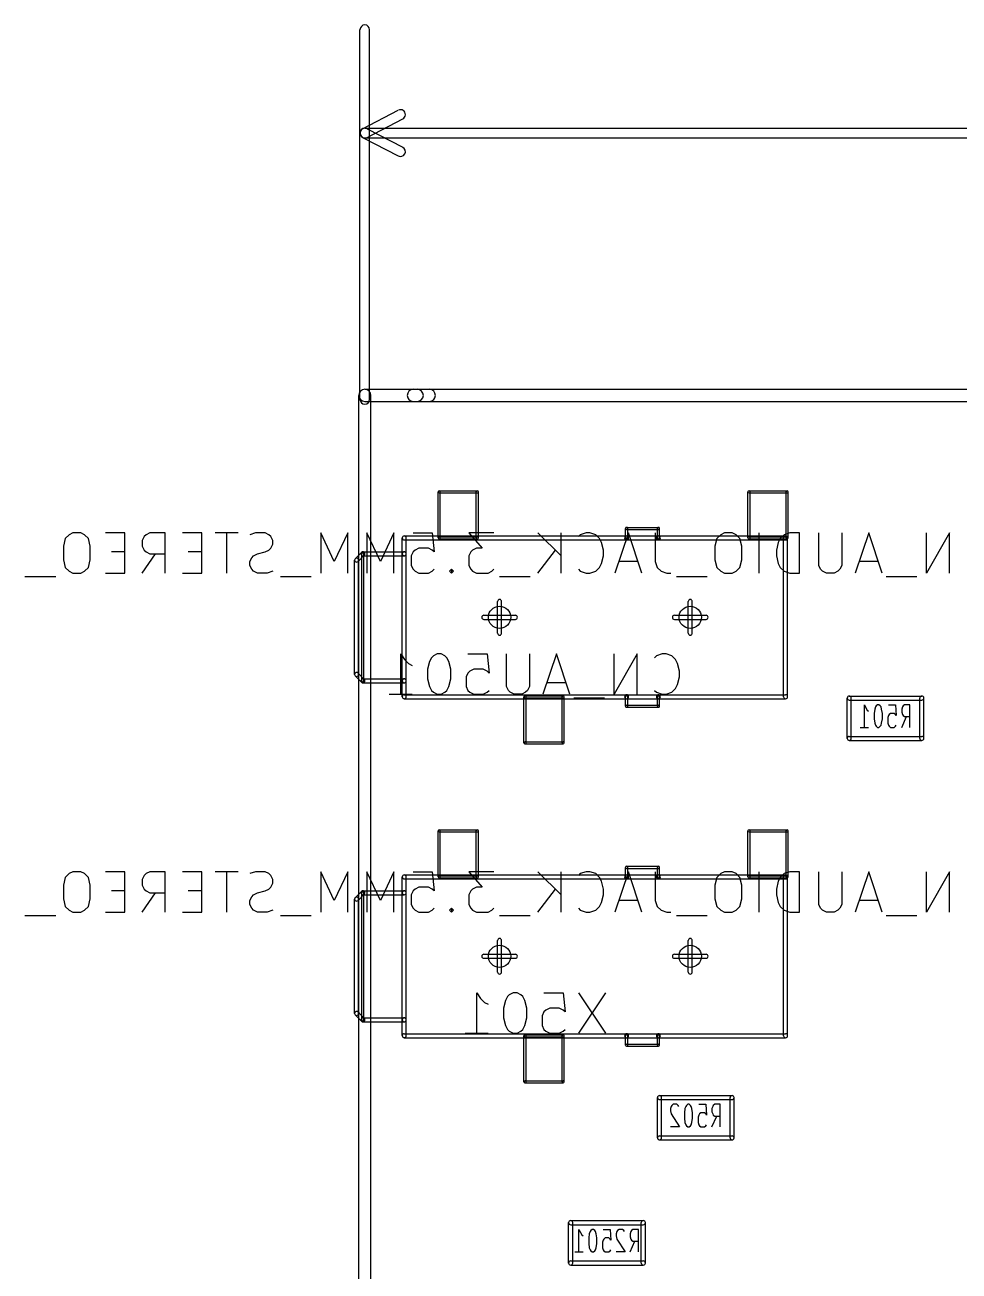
# Model space of a CAD drawing. Extents: x -29274 to 69862, y 24345 to 162744.
# Drawn here: x -12710 to -1139, y 66920 to 82360 of the extents above; entities that cross this region are included whole.
import ezdxf

# ---------------------------------------------------------------- set-up
doc = ezdxf.new("R2010")
doc.units = 0
doc.layers.add('BLACK', color=1, linetype='CONTINUOUS')

msp = doc.modelspace()

# ---------------------------------------------------------------- linework, layer by layer
at = {"layer": 'BLACK'}
for p, q in [((-8560, 77720), (-8560, 82300)), ((-8440, 77720), (-8440, 82300)), ((-8527, 81074), (-8085, 81303)), ((-8500, 81080), (61650, 81080)), ((-8471, 80967), (-8029, 81196)), ((-8471, 81073), (-8029, 80844)), ((-8527, 80966), (-8085, 80737)), ((-8500, 80960), (61650, 80960)), ((-8500, 77845), (-7700, 77845)), ((-8500, 77845), (-7850, 77845)), ((-7900, 77845), (61650, 77845)), ((-8575, 26120), (-8575, 77770)), ((-8500, 77695), (-7700, 77695)), ((-8500, 77695), (-7850, 77695)), ((-8425, 26120), (-8425, 77770)), ((-7900, 77695), (61650, 77695)), ((-7578, 76588), (-7106, 76588)), ((-3741, 76588), (-3269, 76588)), ((-7592, 76005), (-7592, 76575)), ((-7578, 76562), (-7106, 76562)), ((-7566, 76005), (-7566, 76575)), ((-7119, 76005), (-7119, 76575)), ((-7093, 76005), (-7093, 76575)), ((-3754, 76005), (-3754, 76575)), ((-3741, 76562), (-3269, 76562)), ((-3728, 76005), (-3728, 76575)), ((-3282, 76005), (-3282, 76575)), ((-3256, 76005), (-3256, 76575)), ((-5270, 76004), (-5270, 76122)), ((-5257, 76135), (-4863, 76135)), ((-5244, 76004), (-5244, 76122)), ((-4876, 76004), (-4876, 76122)), ((-4850, 76004), (-4850, 76122)), ((-12210, 75996), (-12234, 75901)), ((-12162, 76044), (-12210, 75996)), ((-12115, 76068), (-12162, 76044)), ((-12019, 76068), (-12115, 76068)), ((-11972, 76044), (-12019, 76068)), ((-11924, 75996), (-11972, 76044)), ((-11900, 75901), (-11924, 75996)), ((-11472, 76068), (-11710, 76068)), ((-11472, 75568), (-11472, 76068)), ((-11234, 76020), (-11258, 75972)), ((-11258, 75972), (-11258, 75901)), ((-11210, 76044), (-11234, 76020)), ((-11163, 76068), (-11210, 76044)), ((-10972, 76068), (-11163, 76068)), ((-10972, 75568), (-10972, 76068)), ((-10520, 76068), (-10758, 76068)), ((-10520, 75568), (-10520, 76068)), ((-10068, 76068), (-10353, 76068)), ((-10210, 75568), (-10210, 76068)), ((-9854, 76068), (-9925, 76044)), ((-9734, 76068), (-9854, 76068)), ((-9687, 76044), (-9734, 76068)), ((-9663, 76020), (-9687, 76044)), ((-9639, 75972), (-9663, 76020)), ((-9639, 75925), (-9639, 75972)), ((-8878, 75710), (-9044, 76068)), ((-9044, 76068), (-9044, 75568)), ((-8711, 76068), (-8878, 75710)), ((-8711, 75568), (-8711, 76068)), ((-8307, 75710), (-8473, 76068)), ((-8473, 76068), (-8473, 75568)), ((-8140, 76068), (-8307, 75710)), ((-8140, 75568), (-8140, 76068)), ((-8037, 75808), (-8037, 76004)), ((-8011, 76029), (-5257, 76029)), ((-8011, 75979), (-5257, 75979)), ((-7987, 75808), (-7987, 76004)), ((-7902, 76068), (-7664, 76068)), ((-7664, 76068), (-7640, 75830)), ((-7578, 76017), (-7106, 76017)), ((-7578, 75991), (-7106, 75991)), ((-6902, 76068), (-7212, 76068)), ((-7212, 76068), (-7045, 75877)), ((-6355, 76068), (-6069, 75782)), ((-6069, 75568), (-6069, 76068)), ((-5831, 76044), (-5855, 76020)), ((-5760, 76068), (-5831, 76044)), ((-5712, 76068), (-5760, 76068)), ((-5640, 76044), (-5712, 76068)), ((-5593, 75996), (-5640, 76044)), ((-5569, 75949), (-5593, 75996)), ((-5235, 76068), (-5402, 75568)), ((-5257, 76109), (-4863, 76109)), ((-5257, 76029), (-4863, 76029)), ((-5257, 75979), (-4863, 75979)), ((-5069, 75568), (-5235, 76068)), ((-4902, 76068), (-4902, 75710)), ((-4862, 76029), (-3288, 76029)), ((-4862, 75979), (-3288, 75979)), ((-4140, 75996), (-4164, 75901)), ((-4092, 76044), (-4140, 75996)), ((-4045, 76068), (-4092, 76044)), ((-3949, 76068), (-4045, 76068)), ((-3902, 76044), (-3949, 76068)), ((-3854, 75996), (-3902, 76044)), ((-3830, 75901), (-3854, 75996)), ((-3741, 76017), (-3269, 76017)), ((-3741, 75991), (-3269, 75991)), ((-3616, 75568), (-3616, 76068)), ((-3354, 75996), (-3378, 75949)), ((-3307, 76044), (-3354, 75996)), ((-3313, 74036), (-3313, 76004)), ((-3235, 76068), (-3307, 76044)), ((-3263, 74036), (-3263, 76004)), ((-3116, 76068), (-3235, 76068)), ((-3116, 75568), (-3116, 76068)), ((-2878, 75663), (-2878, 76068)), ((-2592, 76068), (-2592, 75663)), ((-2258, 76068), (-2425, 75568)), ((-2092, 75568), (-2258, 76068)), ((-1258, 76068), (-1544, 75568)), ((-1544, 75568), (-1544, 76068)), ((-1258, 75568), (-1258, 76068)), ((-12234, 75901), (-12234, 75734)), ((-11900, 75734), (-11900, 75901)), ((-11472, 75830), (-11639, 75830)), ((-11258, 75901), (-11234, 75853)), ((-11234, 75853), (-11210, 75830)), ((-11210, 75830), (-11163, 75806)), ((-10520, 75830), (-10687, 75830)), ((-9830, 75806), (-9734, 75830)), ((-9734, 75830), (-9687, 75853)), ((-9687, 75853), (-9663, 75877)), ((-9663, 75877), (-9639, 75925)), ((-8619, 75746), (-8542, 75825)), ((-8524, 75832), (-8012, 75832)), ((-7902, 75830), (-7926, 75782)), ((-7878, 75853), (-7902, 75830)), ((-7831, 75877), (-7878, 75853)), ((-7712, 75877), (-7831, 75877)), ((-7664, 75853), (-7712, 75877)), ((-7640, 75830), (-7664, 75853)), ((-7188, 75830), (-7212, 75782)), ((-7164, 75853), (-7188, 75830)), ((-7117, 75877), (-7164, 75853)), ((-7045, 75877), (-7117, 75877)), ((-6355, 75568), (-6140, 75853)), ((-5545, 75853), (-5569, 75949)), ((-5545, 75782), (-5545, 75853)), ((-4164, 75901), (-4164, 75734)), ((-3830, 75734), (-3830, 75901)), ((-3378, 75949), (-3402, 75853)), ((-3402, 75853), (-3402, 75782)), ((-12234, 75734), (-12210, 75639)), ((-11924, 75639), (-11900, 75734)), ((-11258, 75568), (-11091, 75806)), ((-11163, 75806), (-10972, 75806)), ((-9925, 75710), (-9901, 75758)), ((-9925, 75663), (-9925, 75710)), ((-9901, 75615), (-9925, 75663)), ((-9901, 75758), (-9877, 75782)), ((-9877, 75782), (-9830, 75806)), ((-8627, 74312), (-8627, 75728)), ((-8584, 75711), (-8507, 75790)), ((-8577, 74312), (-8577, 75728)), ((-8537, 74233), (-8537, 75807)), ((-8524, 75782), (-8012, 75782)), ((-8511, 74233), (-8511, 75807)), ((-8037, 74233), (-8037, 75807)), ((-7987, 74233), (-7987, 75807)), ((-7926, 75782), (-7926, 75663)), ((-7926, 75663), (-7902, 75615)), ((-7212, 75782), (-7212, 75663)), ((-7212, 75663), (-7188, 75615)), ((-5593, 75639), (-5569, 75687)), ((-5569, 75687), (-5545, 75782)), ((-5116, 75710), (-5354, 75710)), ((-4902, 75710), (-4878, 75639)), ((-4164, 75734), (-4140, 75639)), ((-3854, 75639), (-3830, 75734)), ((-3402, 75782), (-3378, 75687)), ((-3378, 75687), (-3354, 75639)), ((-2854, 75615), (-2878, 75663)), ((-2592, 75663), (-2616, 75615)), ((-2139, 75710), (-2377, 75710)), ((-12329, 75520), (-12710, 75520)), ((-12210, 75639), (-12162, 75591)), ((-12162, 75591), (-12115, 75568)), ((-12115, 75568), (-12019, 75568)), ((-12019, 75568), (-11972, 75591)), ((-11972, 75591), (-11924, 75639)), ((-11710, 75568), (-11472, 75568)), ((-10758, 75568), (-10520, 75568)), ((-9877, 75591), (-9901, 75615)), ((-9830, 75568), (-9877, 75591)), ((-9711, 75568), (-9830, 75568)), ((-9639, 75591), (-9711, 75568)), ((-9163, 75520), (-9544, 75520)), ((-7902, 75615), (-7878, 75591)), ((-7878, 75591), (-7831, 75568)), ((-7831, 75568), (-7712, 75568)), ((-7712, 75568), (-7664, 75591)), ((-7664, 75591), (-7640, 75615)), ((-7426, 75615), (-7450, 75591)), ((-7450, 75591), (-7426, 75568)), ((-7402, 75591), (-7426, 75615)), ((-7426, 75615), (-7426, 75568)), ((-7426, 75568), (-7402, 75591)), ((-7188, 75615), (-7164, 75591)), ((-7164, 75591), (-7117, 75568)), ((-7117, 75568), (-6974, 75568)), ((-6974, 75568), (-6926, 75591)), ((-6926, 75591), (-6902, 75615)), ((-6450, 75520), (-6831, 75520)), ((-5855, 75615), (-5831, 75591)), ((-5831, 75591), (-5760, 75568)), ((-5760, 75568), (-5712, 75568)), ((-5712, 75568), (-5640, 75591)), ((-5640, 75591), (-5593, 75639)), ((-4878, 75639), (-4830, 75591)), ((-4830, 75591), (-4759, 75568)), ((-4759, 75568), (-4711, 75568)), ((-4259, 75520), (-4640, 75520)), ((-4140, 75639), (-4092, 75591)), ((-4092, 75591), (-4045, 75568)), ((-4045, 75568), (-3949, 75568)), ((-3949, 75568), (-3902, 75591)), ((-3902, 75591), (-3854, 75639)), ((-3354, 75639), (-3307, 75591)), ((-3307, 75591), (-3235, 75568)), ((-3235, 75568), (-3116, 75568)), ((-2830, 75591), (-2854, 75615)), ((-2783, 75568), (-2830, 75591)), ((-2687, 75568), (-2783, 75568)), ((-2640, 75591), (-2687, 75568)), ((-2616, 75615), (-2640, 75591)), ((-1663, 75520), (-2044, 75520)), ((-6856, 74824), (-6856, 75216)), ((-6806, 74824), (-6806, 75216)), ((-4494, 74824), (-4494, 75216)), ((-4444, 74824), (-4444, 75216)), ((-7026, 75045), (-6634, 75045)), ((-4665, 75045), (-4273, 75045)), ((-7026, 74995), (-6634, 74995)), ((-4665, 74995), (-4273, 74995)), ((-8055, 74068), (-8055, 74568)), ((-8055, 74568), (-8007, 74496)), ((-8007, 74496), (-7960, 74449)), ((-7960, 74449), (-7912, 74425)), ((-7698, 74472), (-7722, 74377)), ((-7674, 74520), (-7698, 74472)), ((-7651, 74544), (-7674, 74520)), ((-7603, 74568), (-7651, 74544)), ((-7555, 74568), (-7603, 74568)), ((-7508, 74544), (-7555, 74568)), ((-7484, 74520), (-7508, 74544)), ((-7460, 74472), (-7484, 74520)), ((-7436, 74377), (-7460, 74472)), ((-7222, 74568), (-6984, 74568)), ((-6984, 74568), (-6960, 74330)), ((-6746, 74163), (-6746, 74568)), ((-6460, 74568), (-6460, 74163)), ((-6126, 74568), (-6293, 74068)), ((-5960, 74068), (-6126, 74568)), ((-5126, 74568), (-5412, 74068)), ((-5412, 74068), (-5412, 74568)), ((-5126, 74068), (-5126, 74568)), ((-4888, 74544), (-4912, 74520)), ((-4817, 74568), (-4888, 74544)), ((-4769, 74568), (-4817, 74568)), ((-4697, 74544), (-4769, 74568)), ((-4650, 74496), (-4697, 74544)), ((-4626, 74449), (-4650, 74496)), ((-4602, 74353), (-4626, 74449)), ((-8542, 74216), (-8619, 74295)), ((-8507, 74251), (-8584, 74330)), ((-7722, 74377), (-7722, 74258)), ((-7436, 74258), (-7436, 74377)), ((-7222, 74330), (-7246, 74282)), ((-7246, 74282), (-7246, 74163)), ((-7198, 74353), (-7222, 74330)), ((-7151, 74377), (-7198, 74353)), ((-7032, 74377), (-7151, 74377)), ((-6984, 74353), (-7032, 74377)), ((-6960, 74330), (-6984, 74353)), ((-4626, 74187), (-4602, 74282)), ((-4602, 74282), (-4602, 74353)), ((-8524, 74258), (-8012, 74258)), ((-8524, 74208), (-8012, 74208)), ((-8037, 74037), (-8037, 74233)), ((-7987, 74037), (-7987, 74233)), ((-7722, 74258), (-7698, 74163)), ((-7698, 74163), (-7674, 74115)), ((-7674, 74115), (-7651, 74091)), ((-7508, 74091), (-7484, 74115)), ((-7484, 74115), (-7460, 74163)), ((-7460, 74163), (-7436, 74258)), ((-7246, 74163), (-7222, 74115)), ((-7222, 74115), (-7198, 74091)), ((-6984, 74091), (-6960, 74115)), ((-6722, 74115), (-6746, 74163)), ((-6698, 74091), (-6722, 74115)), ((-6484, 74115), (-6508, 74091)), ((-6460, 74163), (-6484, 74115)), ((-6007, 74210), (-6245, 74210)), ((-4912, 74115), (-4888, 74091)), ((-4697, 74091), (-4650, 74139)), ((-4650, 74139), (-4626, 74187)), ((-8198, 74068), (-7912, 74068)), ((-8011, 74061), (-5257, 74061)), ((-8011, 74011), (-5257, 74011)), ((-7651, 74091), (-7603, 74068)), ((-7603, 74068), (-7555, 74068)), ((-7555, 74068), (-7508, 74091)), ((-7198, 74091), (-7151, 74068)), ((-7151, 74068), (-7032, 74068)), ((-7032, 74068), (-6984, 74091)), ((-6651, 74068), (-6698, 74091)), ((-6555, 74068), (-6651, 74068)), ((-6508, 74091), (-6555, 74068)), ((-6529, 73466), (-6529, 74036)), ((-6515, 74049), (-6043, 74049)), ((-6515, 74023), (-6043, 74023)), ((-6503, 73466), (-6503, 74036)), ((-6056, 73466), (-6056, 74036)), ((-6030, 73466), (-6030, 74036)), ((-5531, 74020), (-5912, 74020)), ((-5270, 73918), (-5270, 74036)), ((-5257, 74061), (-4863, 74061)), ((-5257, 74011), (-4863, 74011)), ((-5244, 73918), (-5244, 74036)), ((-4888, 74091), (-4817, 74068)), ((-4876, 73918), (-4876, 74036)), ((-4862, 74061), (-3288, 74061)), ((-4862, 74011), (-3288, 74011)), ((-4850, 73918), (-4850, 74036)), ((-4817, 74068), (-4769, 74068)), ((-4769, 74068), (-4697, 74091)), ((-2525, 73520), (-2525, 74020)), ((-2500, 74045), (-1600, 74045)), ((-2500, 73995), (-1600, 73995)), ((-2475, 73520), (-2475, 74020)), ((-1625, 73520), (-1625, 74020)), ((-1575, 73520), (-1575, 74020)), ((-5257, 73931), (-4863, 73931)), ((-5257, 73905), (-4863, 73905)), ((-2312, 73657), (-2312, 73937)), ((-2312, 73937), (-2295, 73897)), ((-2295, 73897), (-2277, 73870)), ((-2277, 73870), (-2260, 73857)), ((-2184, 73883), (-2192, 73830)), ((-2192, 73830), (-2192, 73763)), ((-2175, 73910), (-2184, 73883)), ((-2166, 73923), (-2175, 73910)), ((-2149, 73937), (-2166, 73923)), ((-2132, 73937), (-2149, 73937)), ((-2115, 73923), (-2132, 73937)), ((-2106, 73910), (-2115, 73923)), ((-2098, 73883), (-2106, 73910)), ((-2089, 73830), (-2098, 73883)), ((-2089, 73763), (-2089, 73830)), ((-2013, 73937), (-1927, 73937)), ((-2004, 73817), (-2013, 73803)), ((-1987, 73830), (-2004, 73817)), ((-1944, 73830), (-1987, 73830)), ((-1927, 73817), (-1944, 73830)), ((-1927, 73937), (-1918, 73803)), ((-1918, 73803), (-1927, 73817)), ((-1841, 73910), (-1850, 73883)), ((-1850, 73883), (-1850, 73843)), ((-1850, 73843), (-1841, 73817)), ((-1833, 73923), (-1841, 73910)), ((-1841, 73817), (-1833, 73803)), ((-1815, 73937), (-1833, 73923)), ((-1747, 73937), (-1815, 73937)), ((-1747, 73657), (-1747, 73937)), ((-2363, 73657), (-2260, 73657)), ((-2192, 73763), (-2184, 73710)), ((-2184, 73710), (-2175, 73683)), ((-2175, 73683), (-2166, 73670)), ((-2166, 73670), (-2149, 73657)), ((-2149, 73657), (-2132, 73657)), ((-2132, 73657), (-2115, 73670)), ((-2115, 73670), (-2106, 73683)), ((-2106, 73683), (-2098, 73710)), ((-2098, 73710), (-2089, 73763)), ((-2013, 73803), (-2021, 73777)), ((-2021, 73777), (-2021, 73710)), ((-2021, 73710), (-2013, 73683)), ((-2013, 73683), (-2004, 73670)), ((-2004, 73670), (-1987, 73657)), ((-1987, 73657), (-1944, 73657)), ((-1944, 73657), (-1927, 73670)), ((-1927, 73670), (-1918, 73683)), ((-1850, 73657), (-1790, 73790)), ((-1833, 73803), (-1815, 73790)), ((-1815, 73790), (-1747, 73790)), ((-2500, 73545), (-1600, 73545)), ((-2500, 73495), (-1600, 73495)), ((-6515, 73478), (-6043, 73478)), ((-6515, 73452), (-6043, 73452)), ((-7592, 71805), (-7592, 72375)), ((-7578, 72388), (-7106, 72388)), ((-7578, 72362), (-7106, 72362)), ((-7566, 71805), (-7566, 72375)), ((-7119, 71805), (-7119, 72375)), ((-7093, 71805), (-7093, 72375)), ((-3754, 71805), (-3754, 72375)), ((-3741, 72388), (-3269, 72388)), ((-3741, 72362), (-3269, 72362)), ((-3728, 71805), (-3728, 72375)), ((-3282, 71805), (-3282, 72375)), ((-3256, 71805), (-3256, 72375)), ((-12210, 71796), (-12234, 71701)), ((-12162, 71844), (-12210, 71796)), ((-12115, 71868), (-12162, 71844)), ((-12019, 71868), (-12115, 71868)), ((-11972, 71844), (-12019, 71868)), ((-11924, 71796), (-11972, 71844)), ((-11900, 71701), (-11924, 71796)), ((-11472, 71868), (-11710, 71868)), ((-11472, 71368), (-11472, 71868)), ((-11234, 71820), (-11258, 71772)), ((-11210, 71844), (-11234, 71820)), ((-11163, 71868), (-11210, 71844)), ((-10972, 71868), (-11163, 71868)), ((-10972, 71368), (-10972, 71868)), ((-10520, 71868), (-10758, 71868)), ((-10520, 71368), (-10520, 71868)), ((-10068, 71868), (-10353, 71868)), ((-10210, 71368), (-10210, 71868)), ((-9854, 71868), (-9925, 71844)), ((-9734, 71868), (-9854, 71868)), ((-9687, 71844), (-9734, 71868)), ((-9663, 71820), (-9687, 71844)), ((-9639, 71772), (-9663, 71820)), ((-8878, 71510), (-9044, 71868)), ((-9044, 71868), (-9044, 71368)), ((-8711, 71868), (-8878, 71510)), ((-8711, 71368), (-8711, 71868)), ((-8307, 71510), (-8473, 71868)), ((-8473, 71868), (-8473, 71368)), ((-8140, 71868), (-8307, 71510)), ((-8140, 71368), (-8140, 71868)), ((-8037, 71608), (-8037, 71804)), ((-8011, 71829), (-5257, 71829)), ((-7987, 71608), (-7987, 71804)), ((-7902, 71868), (-7664, 71868)), ((-7664, 71868), (-7640, 71630)), ((-7578, 71817), (-7106, 71817)), ((-6902, 71868), (-7212, 71868)), ((-7212, 71868), (-7045, 71677)), ((-6355, 71868), (-6069, 71582)), ((-6069, 71368), (-6069, 71868)), ((-5831, 71844), (-5855, 71820)), ((-5760, 71868), (-5831, 71844)), ((-5712, 71868), (-5760, 71868)), ((-5640, 71844), (-5712, 71868)), ((-5593, 71796), (-5640, 71844)), ((-5569, 71749), (-5593, 71796)), ((-5235, 71868), (-5402, 71368)), ((-5270, 71804), (-5270, 71922)), ((-5257, 71935), (-4863, 71935)), ((-5257, 71909), (-4863, 71909)), ((-5257, 71829), (-4863, 71829)), ((-5244, 71804), (-5244, 71922)), ((-5069, 71368), (-5235, 71868)), ((-4902, 71868), (-4902, 71510)), ((-4876, 71804), (-4876, 71922)), ((-4862, 71829), (-3288, 71829)), ((-4850, 71804), (-4850, 71922)), ((-4140, 71796), (-4164, 71701)), ((-4092, 71844), (-4140, 71796)), ((-4045, 71868), (-4092, 71844)), ((-3949, 71868), (-4045, 71868)), ((-3902, 71844), (-3949, 71868)), ((-3854, 71796), (-3902, 71844)), ((-3830, 71701), (-3854, 71796)), ((-3741, 71817), (-3269, 71817)), ((-3616, 71368), (-3616, 71868)), ((-3354, 71796), (-3378, 71749)), ((-3307, 71844), (-3354, 71796)), ((-3313, 69836), (-3313, 71804)), ((-3235, 71868), (-3307, 71844)), ((-3263, 69836), (-3263, 71804)), ((-3116, 71868), (-3235, 71868)), ((-3116, 71368), (-3116, 71868)), ((-2878, 71463), (-2878, 71868)), ((-2592, 71868), (-2592, 71463)), ((-2258, 71868), (-2425, 71368)), ((-2092, 71368), (-2258, 71868)), ((-1258, 71868), (-1544, 71368)), ((-1544, 71368), (-1544, 71868)), ((-1258, 71368), (-1258, 71868)), ((-12234, 71701), (-12234, 71534)), ((-11900, 71534), (-11900, 71701)), ((-11258, 71772), (-11258, 71701)), ((-11258, 71701), (-11234, 71653)), ((-11234, 71653), (-11210, 71630)), ((-9734, 71630), (-9687, 71653)), ((-9687, 71653), (-9663, 71677)), ((-9663, 71677), (-9639, 71725)), ((-9639, 71725), (-9639, 71772)), ((-8011, 71779), (-5257, 71779)), ((-7878, 71653), (-7902, 71630)), ((-7831, 71677), (-7878, 71653)), ((-7712, 71677), (-7831, 71677)), ((-7664, 71653), (-7712, 71677)), ((-7640, 71630), (-7664, 71653)), ((-7578, 71791), (-7106, 71791)), ((-7164, 71653), (-7188, 71630)), ((-7117, 71677), (-7164, 71653)), ((-7045, 71677), (-7117, 71677)), ((-6355, 71368), (-6140, 71653)), ((-5545, 71653), (-5569, 71749)), ((-5545, 71582), (-5545, 71653)), ((-5257, 71779), (-4863, 71779)), ((-4862, 71779), (-3288, 71779)), ((-4164, 71701), (-4164, 71534)), ((-3830, 71534), (-3830, 71701)), ((-3741, 71791), (-3269, 71791)), ((-3378, 71749), (-3402, 71653)), ((-3402, 71653), (-3402, 71582)), ((-12234, 71534), (-12210, 71439)), ((-11924, 71439), (-11900, 71534)), ((-11472, 71630), (-11639, 71630)), ((-11258, 71368), (-11091, 71606)), ((-11210, 71630), (-11163, 71606)), ((-11163, 71606), (-10972, 71606)), ((-10520, 71630), (-10687, 71630)), ((-9925, 71510), (-9901, 71558)), ((-9925, 71463), (-9925, 71510)), ((-9901, 71558), (-9877, 71582)), ((-9877, 71582), (-9830, 71606)), ((-9830, 71606), (-9734, 71630)), ((-8627, 70112), (-8627, 71528)), ((-8619, 71546), (-8542, 71625)), ((-8584, 71511), (-8507, 71590)), ((-8577, 70112), (-8577, 71528)), ((-8537, 70033), (-8537, 71607)), ((-8524, 71632), (-8012, 71632)), ((-8524, 71582), (-8012, 71582)), ((-8511, 70033), (-8511, 71607)), ((-8037, 70033), (-8037, 71607)), ((-7987, 70033), (-7987, 71607)), ((-7902, 71630), (-7926, 71582)), ((-7926, 71582), (-7926, 71463)), ((-7188, 71630), (-7212, 71582)), ((-7212, 71582), (-7212, 71463)), ((-5569, 71487), (-5545, 71582)), ((-5116, 71510), (-5354, 71510)), ((-4902, 71510), (-4878, 71439)), ((-4164, 71534), (-4140, 71439)), ((-3854, 71439), (-3830, 71534)), ((-3402, 71582), (-3378, 71487)), ((-2139, 71510), (-2377, 71510)), ((-12210, 71439), (-12162, 71391)), ((-12162, 71391), (-12115, 71368)), ((-12115, 71368), (-12019, 71368)), ((-12019, 71368), (-11972, 71391)), ((-11972, 71391), (-11924, 71439)), ((-11710, 71368), (-11472, 71368)), ((-10758, 71368), (-10520, 71368)), ((-9901, 71415), (-9925, 71463)), ((-9877, 71391), (-9901, 71415)), ((-9830, 71368), (-9877, 71391)), ((-9711, 71368), (-9830, 71368)), ((-9639, 71391), (-9711, 71368)), ((-7926, 71463), (-7902, 71415)), ((-7902, 71415), (-7878, 71391)), ((-7878, 71391), (-7831, 71368)), ((-7831, 71368), (-7712, 71368)), ((-7712, 71368), (-7664, 71391)), ((-7664, 71391), (-7640, 71415)), ((-7426, 71415), (-7450, 71391)), ((-7450, 71391), (-7426, 71368)), ((-7402, 71391), (-7426, 71415)), ((-7426, 71415), (-7426, 71368)), ((-7426, 71368), (-7402, 71391)), ((-7212, 71463), (-7188, 71415)), ((-7188, 71415), (-7164, 71391)), ((-7164, 71391), (-7117, 71368)), ((-7117, 71368), (-6974, 71368)), ((-6974, 71368), (-6926, 71391)), ((-6926, 71391), (-6902, 71415)), ((-5855, 71415), (-5831, 71391)), ((-5831, 71391), (-5760, 71368)), ((-5760, 71368), (-5712, 71368)), ((-5712, 71368), (-5640, 71391)), ((-5640, 71391), (-5593, 71439)), ((-5593, 71439), (-5569, 71487)), ((-4878, 71439), (-4830, 71391)), ((-4830, 71391), (-4759, 71368)), ((-4759, 71368), (-4711, 71368)), ((-4140, 71439), (-4092, 71391)), ((-4092, 71391), (-4045, 71368)), ((-4045, 71368), (-3949, 71368)), ((-3949, 71368), (-3902, 71391)), ((-3902, 71391), (-3854, 71439)), ((-3378, 71487), (-3354, 71439)), ((-3354, 71439), (-3307, 71391)), ((-3307, 71391), (-3235, 71368)), ((-3235, 71368), (-3116, 71368)), ((-2854, 71415), (-2878, 71463)), ((-2830, 71391), (-2854, 71415)), ((-2783, 71368), (-2830, 71391)), ((-2687, 71368), (-2783, 71368)), ((-2640, 71391), (-2687, 71368)), ((-2616, 71415), (-2640, 71391)), ((-2592, 71463), (-2616, 71415)), ((-12329, 71320), (-12710, 71320)), ((-9163, 71320), (-9544, 71320)), ((-6450, 71320), (-6831, 71320)), ((-4259, 71320), (-4640, 71320)), ((-1663, 71320), (-2044, 71320)), ((-6856, 70624), (-6856, 71016)), ((-6806, 70624), (-6806, 71016)), ((-4494, 70624), (-4494, 71016)), ((-4444, 70624), (-4444, 71016)), ((-7026, 70845), (-6634, 70845)), ((-7026, 70795), (-6634, 70795)), ((-4665, 70845), (-4273, 70845)), ((-4665, 70795), (-4273, 70795)), ((-7114, 69868), (-7114, 70368)), ((-7114, 70368), (-7066, 70296)), ((-7066, 70296), (-7019, 70249)), ((-6757, 70272), (-6781, 70177)), ((-6733, 70320), (-6757, 70272)), ((-6710, 70344), (-6733, 70320)), ((-6662, 70368), (-6710, 70344)), ((-6614, 70368), (-6662, 70368)), ((-6567, 70344), (-6614, 70368)), ((-6543, 70320), (-6567, 70344)), ((-6519, 70272), (-6543, 70320)), ((-6495, 70177), (-6519, 70272)), ((-6281, 70368), (-6043, 70368)), ((-6043, 70368), (-6019, 70130)), ((-5519, 70368), (-5853, 69868)), ((-5853, 70368), (-5519, 69868)), ((-8507, 70051), (-8584, 70130)), ((-7019, 70249), (-6971, 70225)), ((-6781, 70177), (-6781, 70058)), ((-6495, 70058), (-6495, 70177)), ((-6281, 70130), (-6305, 70082)), ((-6257, 70153), (-6281, 70130)), ((-6210, 70177), (-6257, 70153)), ((-6091, 70177), (-6210, 70177)), ((-6043, 70153), (-6091, 70177)), ((-6019, 70130), (-6043, 70153)), ((-8542, 70016), (-8619, 70095)), ((-8524, 70058), (-8012, 70058)), ((-8524, 70008), (-8012, 70008)), ((-8037, 69837), (-8037, 70033)), ((-7987, 69837), (-7987, 70033)), ((-6781, 70058), (-6757, 69963)), ((-6757, 69963), (-6733, 69915)), ((-6543, 69915), (-6519, 69963)), ((-6519, 69963), (-6495, 70058)), ((-6305, 70082), (-6305, 69963)), ((-6305, 69963), (-6281, 69915)), ((-8011, 69861), (-5257, 69861)), ((-8011, 69811), (-5257, 69811)), ((-7257, 69868), (-6971, 69868)), ((-6733, 69915), (-6710, 69891)), ((-6710, 69891), (-6662, 69868)), ((-6662, 69868), (-6614, 69868)), ((-6614, 69868), (-6567, 69891)), ((-6567, 69891), (-6543, 69915)), ((-6529, 69266), (-6529, 69836)), ((-6515, 69849), (-6043, 69849)), ((-6515, 69823), (-6043, 69823)), ((-6503, 69266), (-6503, 69836)), ((-6281, 69915), (-6257, 69891)), ((-6257, 69891), (-6210, 69868)), ((-6210, 69868), (-6091, 69868)), ((-6091, 69868), (-6043, 69891)), ((-6056, 69266), (-6056, 69836)), ((-6043, 69891), (-6019, 69915)), ((-6030, 69266), (-6030, 69836)), ((-5270, 69718), (-5270, 69836)), ((-5257, 69861), (-4863, 69861)), ((-5257, 69811), (-4863, 69811)), ((-5244, 69718), (-5244, 69836)), ((-4876, 69718), (-4876, 69836)), ((-4862, 69861), (-3288, 69861)), ((-4862, 69811), (-3288, 69811)), ((-4850, 69718), (-4850, 69836)), ((-5257, 69731), (-4863, 69731)), ((-5257, 69705), (-4863, 69705)), ((-6515, 69278), (-6043, 69278)), ((-6515, 69252), (-6043, 69252)), ((-4875, 68570), (-4875, 69070)), ((-4850, 69095), (-3950, 69095)), ((-4850, 69045), (-3950, 69045)), ((-4825, 68570), (-4825, 69070)), ((-3975, 68570), (-3975, 69070)), ((-3925, 68570), (-3925, 69070)), ((-4705, 68960), (-4713, 68933)), ((-4713, 68933), (-4713, 68907)), ((-4713, 68907), (-4705, 68867)), ((-4696, 68973), (-4705, 68960)), ((-4705, 68867), (-4602, 68707)), ((-4679, 68987), (-4696, 68973)), ((-4636, 68987), (-4679, 68987)), ((-4619, 68973), (-4636, 68987)), ((-4610, 68960), (-4619, 68973)), ((-4534, 68933), (-4542, 68880)), ((-4542, 68880), (-4542, 68813)), ((-4525, 68960), (-4534, 68933)), ((-4516, 68973), (-4525, 68960)), ((-4499, 68987), (-4516, 68973)), ((-4482, 68987), (-4499, 68987)), ((-4465, 68973), (-4482, 68987)), ((-4456, 68960), (-4465, 68973)), ((-4448, 68933), (-4456, 68960)), ((-4439, 68880), (-4448, 68933)), ((-4439, 68813), (-4439, 68880)), ((-4363, 68987), (-4277, 68987)), ((-4354, 68867), (-4363, 68853)), ((-4337, 68880), (-4354, 68867)), ((-4294, 68880), (-4337, 68880)), ((-4277, 68867), (-4294, 68880)), ((-4277, 68987), (-4268, 68853)), ((-4268, 68853), (-4277, 68867)), ((-4191, 68960), (-4200, 68933)), ((-4200, 68933), (-4200, 68893)), ((-4200, 68893), (-4191, 68867)), ((-4183, 68973), (-4191, 68960)), ((-4191, 68867), (-4183, 68853)), ((-4165, 68987), (-4183, 68973)), ((-4097, 68987), (-4165, 68987)), ((-4097, 68707), (-4097, 68987)), ((-4542, 68813), (-4534, 68760)), ((-4534, 68760), (-4525, 68733)), ((-4525, 68733), (-4516, 68720)), ((-4516, 68720), (-4499, 68707)), ((-4482, 68707), (-4465, 68720)), ((-4465, 68720), (-4456, 68733)), ((-4456, 68733), (-4448, 68760)), ((-4448, 68760), (-4439, 68813)), ((-4363, 68853), (-4371, 68827)), ((-4371, 68827), (-4371, 68760)), ((-4371, 68760), (-4363, 68733)), ((-4363, 68733), (-4354, 68720)), ((-4354, 68720), (-4337, 68707)), ((-4294, 68707), (-4277, 68720)), ((-4277, 68720), (-4268, 68733)), ((-4200, 68707), (-4140, 68840)), ((-4183, 68853), (-4165, 68840)), ((-4165, 68840), (-4097, 68840)), ((-4850, 68595), (-3950, 68595)), ((-4602, 68707), (-4713, 68707)), ((-4499, 68707), (-4482, 68707)), ((-4337, 68707), (-4294, 68707)), ((-4850, 68545), (-3950, 68545)), ((-5975, 67020), (-5975, 67520)), ((-5950, 67545), (-5050, 67545)), ((-5950, 67495), (-5050, 67495)), ((-5925, 67020), (-5925, 67520)), ((-5075, 67020), (-5075, 67520)), ((-5025, 67020), (-5025, 67520)), ((-5847, 67157), (-5847, 67437)), ((-5847, 67437), (-5830, 67397)), ((-5830, 67397), (-5812, 67370)), ((-5812, 67370), (-5795, 67357)), ((-5719, 67383), (-5727, 67330)), ((-5727, 67330), (-5727, 67263)), ((-5710, 67410), (-5719, 67383)), ((-5701, 67423), (-5710, 67410)), ((-5684, 67437), (-5701, 67423)), ((-5667, 67437), (-5684, 67437)), ((-5650, 67423), (-5667, 67437)), ((-5641, 67410), (-5650, 67423)), ((-5633, 67383), (-5641, 67410)), ((-5624, 67330), (-5633, 67383)), ((-5624, 67263), (-5624, 67330)), ((-5548, 67437), (-5462, 67437)), ((-5522, 67330), (-5539, 67317)), ((-5479, 67330), (-5522, 67330)), ((-5462, 67317), (-5479, 67330)), ((-5462, 67437), (-5453, 67303)), ((-5377, 67410), (-5385, 67383)), ((-5385, 67383), (-5385, 67357)), ((-5385, 67357), (-5377, 67317)), ((-5368, 67423), (-5377, 67410)), ((-5351, 67437), (-5368, 67423)), ((-5308, 67437), (-5351, 67437)), ((-5291, 67423), (-5308, 67437)), ((-5282, 67410), (-5291, 67423)), ((-5205, 67410), (-5214, 67383)), ((-5214, 67383), (-5214, 67343)), ((-5214, 67343), (-5205, 67317)), ((-5197, 67423), (-5205, 67410)), ((-5179, 67437), (-5197, 67423)), ((-5111, 67437), (-5179, 67437)), ((-5111, 67157), (-5111, 67437)), ((-5727, 67263), (-5719, 67210)), ((-5719, 67210), (-5710, 67183)), ((-5710, 67183), (-5701, 67170)), ((-5701, 67170), (-5684, 67157)), ((-5667, 67157), (-5650, 67170)), ((-5650, 67170), (-5641, 67183)), ((-5641, 67183), (-5633, 67210)), ((-5633, 67210), (-5624, 67263)), ((-5548, 67303), (-5556, 67277)), ((-5556, 67277), (-5556, 67210)), ((-5556, 67210), (-5548, 67183)), ((-5539, 67317), (-5548, 67303)), ((-5548, 67183), (-5539, 67170)), ((-5539, 67170), (-5522, 67157)), ((-5479, 67157), (-5462, 67170)), ((-5453, 67303), (-5462, 67317)), ((-5462, 67170), (-5453, 67183)), ((-5377, 67317), (-5274, 67157)), ((-5214, 67157), (-5154, 67290)), ((-5205, 67317), (-5197, 67303)), ((-5197, 67303), (-5179, 67290)), ((-5179, 67290), (-5111, 67290)), ((-5950, 67045), (-5050, 67045)), ((-5898, 67157), (-5795, 67157)), ((-5684, 67157), (-5667, 67157)), ((-5522, 67157), (-5479, 67157)), ((-5274, 67157), (-5385, 67157)), ((-5950, 66995), (-5050, 66995))]:
    msp.add_line(p, q, dxfattribs=at)
for centre in [(-6831, 75020), (-4469, 75020), (-6831, 70820), (-4469, 70820)]:
    msp.add_circle(centre, 138, dxfattribs=at)
for centre, radius, start, end in [((-8500, 82300), 60, 360, 540), ((-8057, 81250), 60, 297, 477), ((-8500, 81020), 60, 90, 270), ((-8499, 81020), 60, 62, 242), ((-8499, 81020), 60, 117, 297), ((-8057, 80790), 60, 242, 422), ((-8500, 77770), 75, 90, 270), ((-8500, 77770), 75, 360, 540), ((-8500, 77770), 75, 90, 270), ((-7900, 77770), 75, 90, 270), ((-7850, 77770), 75, 270, 450), ((-7700, 77770), 75, 270, 450), ((-8500, 77720), 60, 180, 360), ((-7579, 76575), 13, 360, 540), ((-7578, 76575), 13, 90, 270), ((-7106, 76575), 13, 360, 540), ((-7106, 76575), 13, 270, 450), ((-3741, 76575), 13, 360, 540), ((-3741, 76575), 13, 90, 270), ((-3269, 76575), 13, 360, 540), ((-3269, 76575), 13, 270, 450), ((-5257, 76122), 13, 90, 270), ((-5257, 76122), 13, 360, 540), ((-4863, 76122), 13, 360, 540), ((-4863, 76122), 13, 270, 450), ((-8012, 76004), 25, 360, 540), ((-8011, 76004), 25, 90, 270), ((-7579, 76005), 13, 180, 360), ((-7578, 76004), 13, 90, 270), ((-7106, 76005), 13, 180, 360), ((-7106, 76004), 13, 270, 450), ((-5257, 76004), 25, 90, 270), ((-5257, 76004), 13, 180, 360), ((-5257, 76004), 25, 270, 450), ((-4862, 76004), 25, 90, 270), ((-4863, 76004), 13, 180, 360), ((-4863, 76004), 25, 270, 450), ((-3741, 76004), 13, 90, 270), ((-3741, 76005), 13, 180, 360), ((-3288, 76004), 25, 360, 540), ((-3288, 76004), 25, 270, 450), ((-3269, 76005), 13, 180, 360), ((-3269, 76004), 13, 270, 450), ((-8524, 75807), 25, 90, 270), ((-8524, 75807), 25, 315, 495), ((-8524, 75807), 13, 360, 540), ((-8012, 75807), 25, 360, 540), ((-8012, 75807), 25, 270, 450), ((-8602, 75728), 25, 360, 540), ((-8602, 75729), 25, 135, 315), ((-8012, 75808), 25, 180, 360), ((-6831, 75216), 25, 360, 540), ((-4469, 75216), 25, 360, 540), ((-7026, 75020), 25, 90, 270), ((-6634, 75020), 25, 270, 450), ((-4665, 75020), 25, 90, 270), ((-4273, 75020), 25, 270, 450), ((-6831, 74824), 25, 180, 360), ((-4469, 74824), 25, 180, 360), ((-8602, 74312), 25, 404, 584), ((-8602, 74312), 25, 180, 360), ((-8524, 74233), 25, 90, 270), ((-8524, 74234), 25, 224, 404), ((-8524, 74233), 13, 180, 360), ((-8012, 74233), 25, 360, 540), ((-8012, 74233), 25, 180, 360), ((-8012, 74233), 25, 270, 450), ((-8012, 74037), 25, 180, 360), ((-8011, 74036), 25, 90, 270), ((-6516, 74036), 13, 360, 540), ((-6515, 74036), 13, 90, 270), ((-6043, 74036), 13, 360, 540), ((-6043, 74036), 13, 270, 450), ((-5257, 74036), 25, 90, 270), ((-5257, 74036), 13, 360, 540), ((-5257, 74036), 25, 270, 450), ((-4862, 74036), 25, 90, 270), ((-4863, 74036), 13, 360, 540), ((-4863, 74036), 25, 270, 450), ((-3288, 74036), 25, 180, 360), ((-3288, 74036), 25, 270, 450), ((-2500, 74020), 25, 90, 270), ((-2500, 74020), 25, 360, 540), ((-1600, 74020), 25, 360, 540), ((-1600, 74020), 25, 270, 450), ((-5257, 73918), 13, 90, 270), ((-5257, 73918), 13, 180, 360), ((-4863, 73918), 13, 180, 360), ((-4863, 73918), 13, 270, 450), ((-2500, 73520), 25, 90, 270), ((-2500, 73520), 25, 180, 360), ((-1600, 73520), 25, 180, 360), ((-1600, 73520), 25, 270, 450), ((-6516, 73466), 13, 180, 360), ((-6515, 73465), 13, 90, 270), ((-6043, 73466), 13, 180, 360), ((-6043, 73465), 13, 270, 450), ((-7579, 72375), 13, 360, 540), ((-7578, 72375), 13, 90, 270), ((-7106, 72375), 13, 360, 540), ((-7106, 72375), 13, 270, 450), ((-3741, 72375), 13, 360, 540), ((-3741, 72375), 13, 90, 270), ((-3269, 72375), 13, 360, 540), ((-3269, 72375), 13, 270, 450), ((-8012, 71804), 25, 360, 540), ((-8011, 71804), 25, 90, 270), ((-7579, 71805), 13, 180, 360), ((-7578, 71804), 13, 90, 270), ((-7106, 71805), 13, 180, 360), ((-7106, 71804), 13, 270, 450), ((-5257, 71804), 25, 90, 270), ((-5257, 71922), 13, 90, 270), ((-5257, 71922), 13, 360, 540), ((-5257, 71804), 13, 180, 360), ((-5257, 71804), 25, 270, 450), ((-4862, 71804), 25, 90, 270), ((-4863, 71922), 13, 360, 540), ((-4863, 71804), 13, 180, 360), ((-4863, 71922), 13, 270, 450), ((-4863, 71804), 25, 270, 450), ((-3741, 71804), 13, 90, 270), ((-3741, 71805), 13, 180, 360), ((-3288, 71804), 25, 360, 540), ((-3288, 71804), 25, 270, 450), ((-3269, 71805), 13, 180, 360), ((-3269, 71804), 13, 270, 450), ((-8602, 71528), 25, 360, 540), ((-8602, 71529), 25, 135, 315), ((-8524, 71607), 25, 90, 270), ((-8524, 71607), 25, 315, 495), ((-8524, 71607), 13, 360, 540), ((-8012, 71607), 25, 360, 540), ((-8012, 71608), 25, 180, 360), ((-8012, 71607), 25, 270, 450), ((-6831, 71016), 25, 360, 540), ((-4469, 71016), 25, 360, 540), ((-7026, 70820), 25, 90, 270), ((-6634, 70820), 25, 270, 450), ((-4665, 70820), 25, 90, 270), ((-4273, 70820), 25, 270, 450), ((-6831, 70624), 25, 180, 360), ((-4469, 70624), 25, 180, 360), ((-8602, 70112), 25, 404, 584), ((-8602, 70112), 25, 180, 360), ((-8524, 70033), 25, 90, 270), ((-8524, 70034), 25, 224, 404), ((-8524, 70033), 13, 180, 360), ((-8012, 70033), 25, 360, 540), ((-8012, 70033), 25, 180, 360), ((-8012, 70033), 25, 270, 450), ((-8012, 69837), 25, 180, 360), ((-8011, 69836), 25, 90, 270), ((-6516, 69836), 13, 360, 540), ((-6515, 69836), 13, 90, 270), ((-6043, 69836), 13, 360, 540), ((-6043, 69836), 13, 270, 450), ((-5257, 69836), 25, 90, 270), ((-5257, 69836), 13, 360, 540), ((-5257, 69836), 25, 270, 450), ((-4862, 69836), 25, 90, 270), ((-4863, 69836), 13, 360, 540), ((-4863, 69836), 25, 270, 450), ((-3288, 69836), 25, 180, 360), ((-3288, 69836), 25, 270, 450), ((-5257, 69718), 13, 90, 270), ((-5257, 69718), 13, 180, 360), ((-4863, 69718), 13, 180, 360), ((-4863, 69718), 13, 270, 450), ((-6516, 69266), 13, 180, 360), ((-6515, 69265), 13, 90, 270), ((-6043, 69266), 13, 180, 360), ((-6043, 69265), 13, 270, 450), ((-4850, 69070), 25, 90, 270), ((-4850, 69070), 25, 360, 540), ((-3950, 69070), 25, 360, 540), ((-3950, 69070), 25, 270, 450), ((-4850, 68570), 25, 90, 270), ((-4850, 68570), 25, 180, 360), ((-3950, 68570), 25, 180, 360), ((-3950, 68570), 25, 270, 450), ((-5950, 67520), 25, 90, 270), ((-5950, 67520), 25, 360, 540), ((-5050, 67520), 25, 360, 540), ((-5050, 67520), 25, 270, 450), ((-5950, 67020), 25, 90, 270), ((-5950, 67020), 25, 180, 360), ((-5050, 67020), 25, 180, 360), ((-5050, 67020), 25, 270, 450)]:
    msp.add_arc(centre, radius, start, end, dxfattribs=at)

doc.saveas('drawing.dxf')
